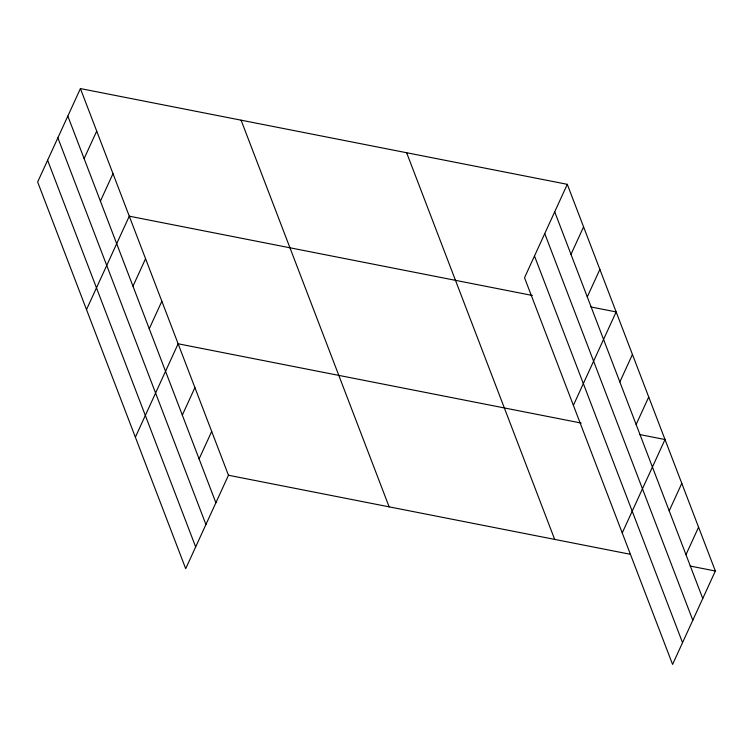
<?xml version="1.0" encoding="UTF-8"?>
<svg xmlns="http://www.w3.org/2000/svg" width="753" height="753" viewBox="0 0 753 753"><rect width="100%" height="100%" fill="white"/><g stroke="black" fill="none" stroke-linecap="round" stroke-linejoin="round"><path stroke-width="1.13" d="M80.42 88.581L37.65 181.991L185.709 568.675L228.47 475.256L80.42 88.581L567.291 184.325L715.35 571.009L672.58 664.419L524.53 277.744L567.291 184.325M84.12 158.61L96.704 131.116M100.403 201.145L112.988 173.651M86.51 309.596L129.281 216.186L532.371 295.458M132.97 286.215L145.564 258.721M149.263 328.75L161.848 301.256M135.371 437.201L178.132 343.792L581.231 423.064M182.32 415.11L194.914 387.616M199.103 458.935L211.697 431.431M570.99 254.363L583.584 226.86M587.274 296.898L599.868 269.395M573.381 405.349L616.152 311.93L590.907 306.97M619.851 381.959L632.435 354.465M636.134 424.494L648.728 397M622.242 532.945L665.012 439.536L639.768 434.566M669.201 510.854L681.794 483.36M685.983 554.679L698.568 527.185M228.47 475.256L630.421 554.302M690.106 566.04L715.35 571.009M554.707 211.828L702.756 598.503M544.748 233.581L692.798 620.256M534.489 255.992L682.538 642.667M406.629 152.727L554.679 539.412M241.092 120.179L389.141 506.854M67.826 116.075L215.885 502.759M57.868 137.827L205.927 524.512M47.608 160.238L195.667 546.923"/></g></svg>
